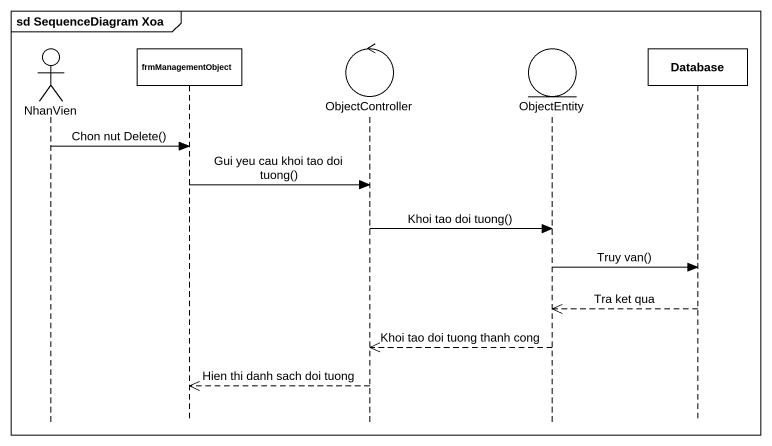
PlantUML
@startuml
mainframe sd SequenceDiagram Xoa
hide footbox
actor NhanVien
participant frmManagementObject
control ObjectController
entity ObjectEntity
participant "Database" as Database_

NhanVien -> frmManagementObject : Chon nut Delete()
frmManagementObject -> ObjectController : Gui yeu cau khoi tao doi tuong()
ObjectController -> ObjectEntity : Khoi tao doi tuong()
ObjectEntity -> Database_ : Truy van()
Database_ -->> ObjectEntity : Tra ket qua
ObjectEntity -->> ObjectController : Khoi tao doi tuong thanh cong
ObjectController -->> frmManagementObject : Hien thi danh sach doi tuong
@enduml
